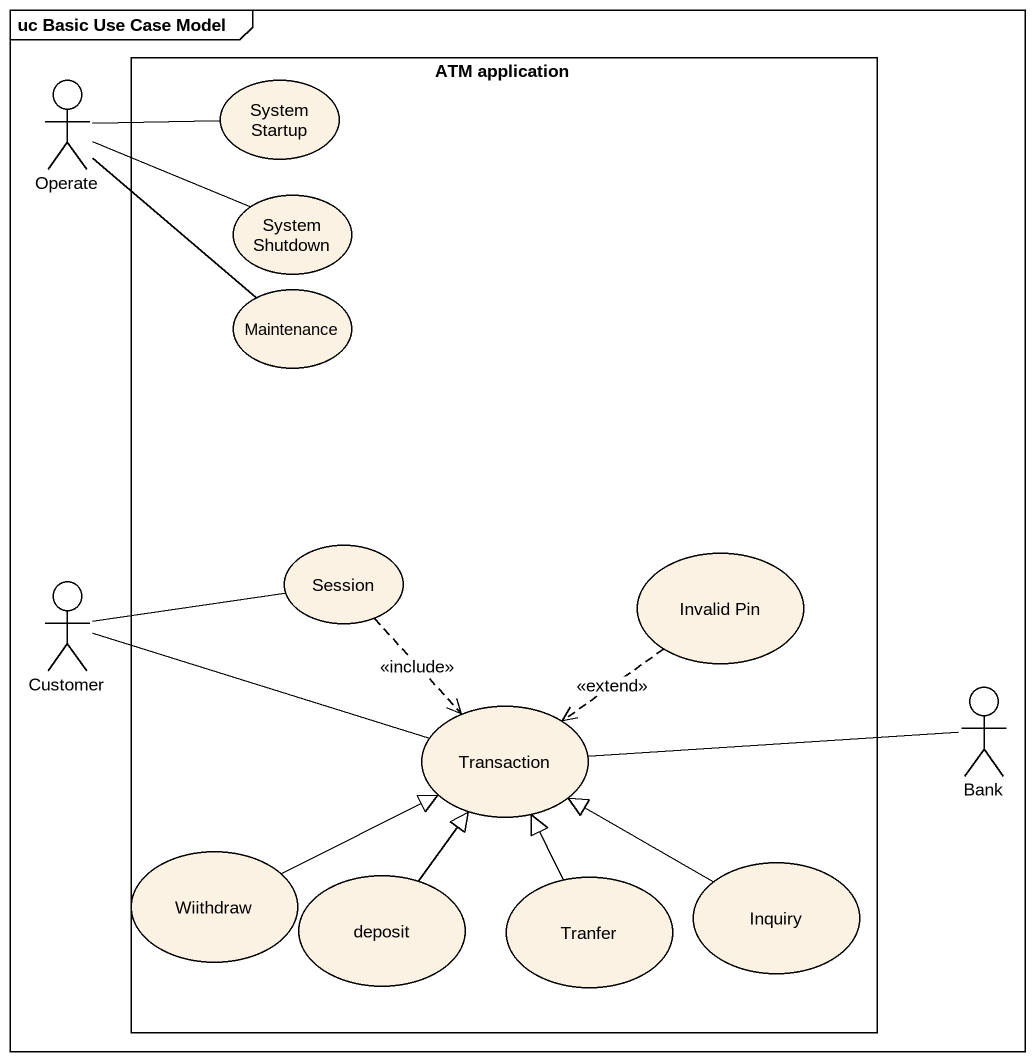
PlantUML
@startuml
mainframe uc Basic Use Case Model
actor Operate
rectangle "ATM application" as ATM_application {
  usecase "System Startup" as System_Startup
  usecase "System Shutdown" as System_Shutdown
  usecase Maintenance
  usecase Session
  usecase "Invalid Pin" as Invalid_Pin
  usecase Transaction
  usecase Wiithdraw
  usecase deposit
  usecase Tranfer
  usecase Inquiry
}
actor Customer
actor Bank
Operate -right- System_Startup
Operate -right- System_Shutdown
Operate -- Maintenance
Customer -right- Session
Customer -right- Transaction
Session ..> Transaction : <<include>>
Invalid_Pin ..> Transaction : <<extend>>
Bank -left- Transaction
Wiithdraw -right-|> Transaction
deposit -up-|> Transaction
Tranfer -up-|> Transaction
Inquiry -left-|> Transaction
@enduml
